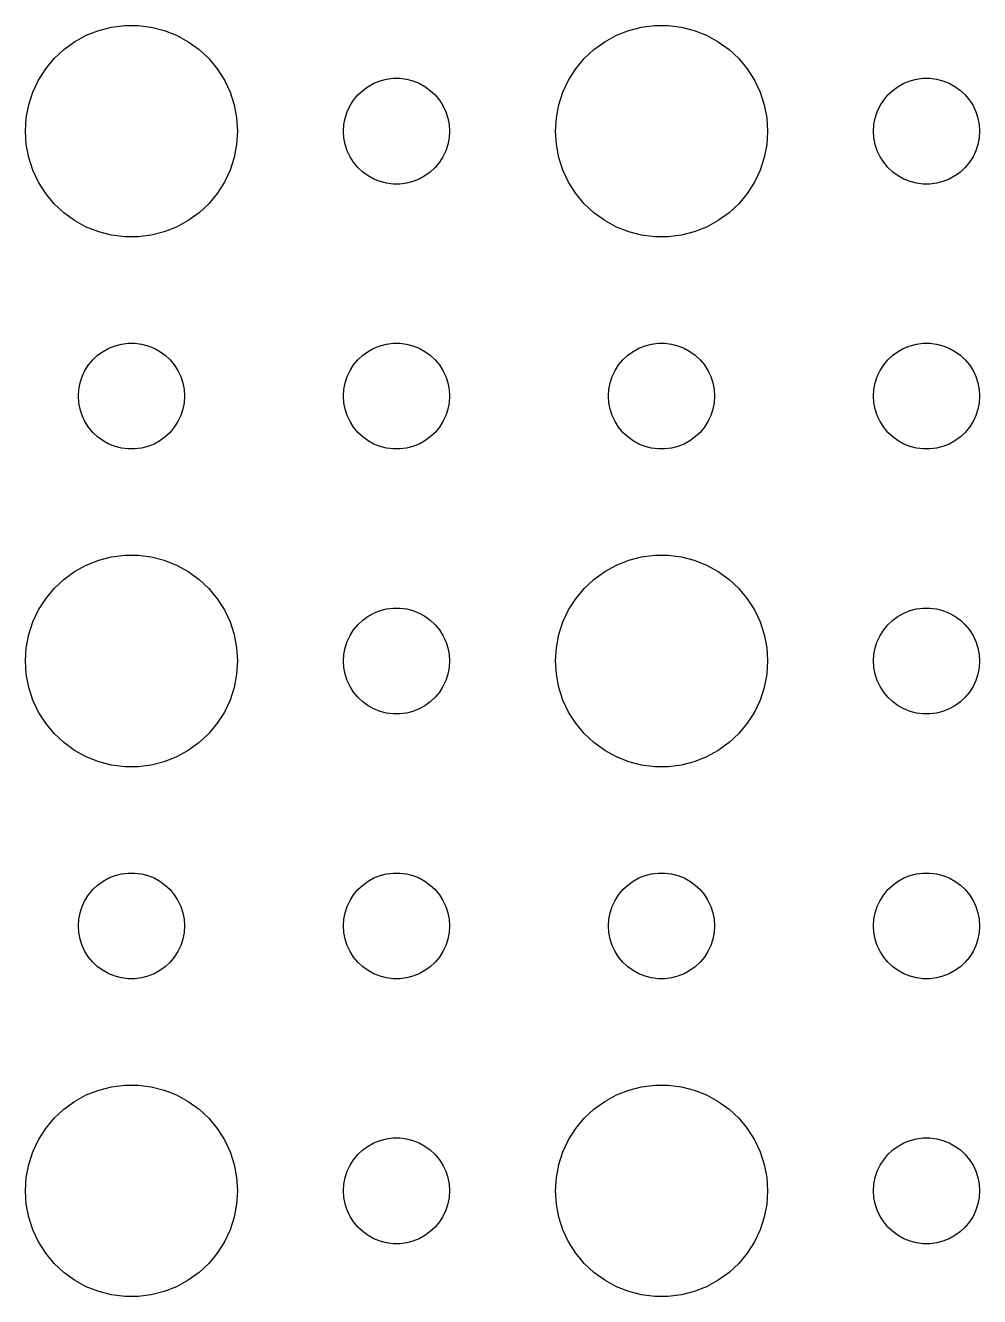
# Model space of a CAD drawing. Header units: metres. Extents: x -134 to 134, y -134 to 134.
# Drawn here: x -100.5 to -73.5, y 64.51 to 100.49 of the extents above; entities that cross this region are included whole.
import ezdxf

# ---------------------------------------------------------------- set-up
doc = ezdxf.new("R2010")
doc.units = ezdxf.units.M

msp = doc.modelspace()

# ---------------------------------------------------------------- linework, layer by layer
for p, q in [((-98.427, 100.353), (-98.0621, 100.447)), ((-98.0621, 100.447), (-97.6884, 100.494)), ((-97.6884, 100.494), (-97.3116, 100.494)), ((-97.3116, 100.494), (-96.9379, 100.447)), ((-96.9379, 100.447), (-96.573, 100.353)), ((-83.427, 100.353), (-83.0621, 100.447)), ((-83.0621, 100.447), (-82.6884, 100.494)), ((-82.6884, 100.494), (-82.3116, 100.494)), ((-82.3116, 100.494), (-81.9379, 100.447)), ((-81.9379, 100.447), (-81.573, 100.353)), ((-99.1075, 100.033), (-98.7773, 100.214)), ((-98.7773, 100.214), (-98.427, 100.353)), ((-96.573, 100.353), (-96.2227, 100.214)), ((-96.2227, 100.214), (-95.8925, 100.033)), ((-84.1075, 100.033), (-83.7773, 100.214)), ((-83.7773, 100.214), (-83.427, 100.353)), ((-81.573, 100.353), (-81.2227, 100.214)), ((-81.2227, 100.214), (-80.8925, 100.033)), ((-99.6869, 99.5536), (-99.4123, 99.8115)), ((-99.4123, 99.8115), (-99.1075, 100.033)), ((-95.8925, 100.033), (-95.5877, 99.8115)), ((-95.5877, 99.8115), (-95.3131, 99.5536)), ((-84.6869, 99.5536), (-84.4123, 99.8115)), ((-84.4123, 99.8115), (-84.1075, 100.033)), ((-80.8925, 100.033), (-80.5877, 99.8115)), ((-80.5877, 99.8115), (-80.3131, 99.5536)), ((-99.927, 99.2634), (-99.6869, 99.5536)), ((-95.3131, 99.5536), (-95.073, 99.2634)), ((-84.927, 99.2634), (-84.6869, 99.5536)), ((-80.3131, 99.5536), (-80.073, 99.2634)), ((-100.129, 98.9453), (-99.927, 99.2634)), ((-95.073, 99.2634), (-94.8711, 98.9453)), ((-90.4635, 98.9266), (-90.2811, 98.9734)), ((-90.2811, 98.9734), (-90.0942, 98.997)), ((-90.0942, 98.997), (-89.9058, 98.997)), ((-89.9058, 98.997), (-89.7189, 98.9734)), ((-89.7189, 98.9734), (-89.5365, 98.9266)), ((-85.1289, 98.9453), (-84.927, 99.2634)), ((-80.073, 99.2634), (-79.8711, 98.9453)), ((-75.4635, 98.9266), (-75.2811, 98.9734)), ((-75.2811, 98.9734), (-75.0942, 98.997)), ((-75.0942, 98.997), (-74.9058, 98.997)), ((-74.9058, 98.997), (-74.7189, 98.9734)), ((-74.7189, 98.9734), (-74.5365, 98.9266)), ((-100.289, 98.6044), (-100.129, 98.9453)), ((-94.8711, 98.9453), (-94.7107, 98.6044)), ((-91.0934, 98.5268), (-90.9561, 98.6558)), ((-90.9561, 98.6558), (-90.8037, 98.7665)), ((-90.8037, 98.7665), (-90.6387, 98.8572)), ((-90.6387, 98.8572), (-90.4635, 98.9266)), ((-89.5365, 98.9266), (-89.3613, 98.8572)), ((-89.3613, 98.8572), (-89.1963, 98.7665)), ((-89.1963, 98.7665), (-89.0439, 98.6558)), ((-89.0439, 98.6558), (-88.9065, 98.5268)), ((-85.2893, 98.6044), (-85.1289, 98.9453)), ((-79.8711, 98.9453), (-79.7107, 98.6044)), ((-76.0934, 98.5268), (-75.9561, 98.6558)), ((-75.9561, 98.6558), (-75.8037, 98.7665)), ((-75.8037, 98.7665), (-75.6387, 98.8572)), ((-75.6387, 98.8572), (-75.4635, 98.9266)), ((-74.5365, 98.9266), (-74.3613, 98.8572)), ((-74.3613, 98.8572), (-74.1963, 98.7665)), ((-74.1963, 98.7665), (-74.0439, 98.6558)), ((-74.0439, 98.6558), (-73.9065, 98.5268)), ((-100.406, 98.2461), (-100.289, 98.6044)), ((-94.7107, 98.6044), (-94.5943, 98.2461)), ((-91.3145, 98.2226), (-91.2135, 98.3817)), ((-91.2135, 98.3817), (-91.0934, 98.5268)), ((-88.9065, 98.5268), (-88.7865, 98.3817)), ((-88.7865, 98.3817), (-88.6855, 98.2226)), ((-85.4057, 98.2461), (-85.2893, 98.6044)), ((-79.7107, 98.6044), (-79.5943, 98.2461)), ((-76.3145, 98.2226), (-76.2135, 98.3817)), ((-76.2135, 98.3817), (-76.0934, 98.5268)), ((-73.9065, 98.5268), (-73.7865, 98.3817)), ((-73.7865, 98.3817), (-73.6855, 98.2226)), ((-100.476, 97.876), (-100.406, 98.2461)), ((-94.5943, 98.2461), (-94.5237, 97.876)), ((-91.4529, 97.873), (-91.3947, 98.0522)), ((-91.3947, 98.0522), (-91.3145, 98.2226)), ((-88.6855, 98.2226), (-88.6053, 98.0522)), ((-88.6053, 98.0522), (-88.5471, 97.873)), ((-85.4763, 97.876), (-85.4057, 98.2461)), ((-79.5943, 98.2461), (-79.5237, 97.876)), ((-76.4529, 97.873), (-76.3947, 98.0522)), ((-76.3947, 98.0522), (-76.3145, 98.2226)), ((-73.6855, 98.2226), (-73.6053, 98.0522)), ((-73.6053, 98.0522), (-73.5471, 97.873)), ((-100.5, 97.5), (-100.476, 97.876)), ((-94.5237, 97.876), (-94.5, 97.5)), ((-91.5, 97.5), (-91.4882, 97.688)), ((-91.4882, 97.688), (-91.4529, 97.873)), ((-88.5471, 97.873), (-88.5118, 97.688)), ((-88.5118, 97.688), (-88.5, 97.5)), ((-85.5, 97.5), (-85.4763, 97.876)), ((-79.5237, 97.876), (-79.5, 97.5)), ((-76.5, 97.5), (-76.4882, 97.688)), ((-76.4882, 97.688), (-76.4529, 97.873)), ((-73.5471, 97.873), (-73.5118, 97.688)), ((-73.5118, 97.688), (-73.5, 97.5)), ((-100.476, 97.124), (-100.5, 97.5)), ((-94.5, 97.5), (-94.5237, 97.124)), ((-91.4882, 97.312), (-91.5, 97.5)), ((-91.4529, 97.127), (-91.4882, 97.312)), ((-88.5118, 97.312), (-88.5471, 97.127)), ((-88.5, 97.5), (-88.5118, 97.312)), ((-85.4763, 97.124), (-85.5, 97.5)), ((-79.5, 97.5), (-79.5237, 97.124)), ((-76.4882, 97.312), (-76.5, 97.5)), ((-76.4529, 97.127), (-76.4882, 97.312)), ((-73.5118, 97.312), (-73.5471, 97.127)), ((-73.5, 97.5), (-73.5118, 97.312)), ((-100.406, 96.7539), (-100.476, 97.124)), ((-94.5237, 97.124), (-94.5943, 96.7539)), ((-91.3947, 96.9478), (-91.4529, 97.127)), ((-91.3145, 96.7774), (-91.3947, 96.9478)), ((-88.6053, 96.9478), (-88.6855, 96.7774)), ((-88.5471, 97.127), (-88.6053, 96.9478)), ((-85.4057, 96.7539), (-85.4763, 97.124)), ((-79.5237, 97.124), (-79.5943, 96.7539)), ((-76.3947, 96.9478), (-76.4529, 97.127)), ((-76.3145, 96.7774), (-76.3947, 96.9478)), ((-73.6053, 96.9478), (-73.6855, 96.7774)), ((-73.5471, 97.127), (-73.6053, 96.9478)), ((-100.289, 96.3956), (-100.406, 96.7539)), ((-94.5943, 96.7539), (-94.7107, 96.3956)), ((-91.2135, 96.6183), (-91.3145, 96.7774)), ((-91.0934, 96.4732), (-91.2135, 96.6183)), ((-90.9561, 96.3442), (-91.0934, 96.4732)), ((-88.9065, 96.4732), (-89.0439, 96.3442)), ((-88.7865, 96.6183), (-88.9065, 96.4732)), ((-88.6855, 96.7774), (-88.7865, 96.6183)), ((-85.2893, 96.3956), (-85.4057, 96.7539)), ((-79.5943, 96.7539), (-79.7107, 96.3956)), ((-76.2135, 96.6183), (-76.3145, 96.7774)), ((-76.0934, 96.4732), (-76.2135, 96.6183)), ((-75.9561, 96.3442), (-76.0934, 96.4732)), ((-73.9065, 96.4732), (-74.0439, 96.3442)), ((-73.7865, 96.6183), (-73.9065, 96.4732)), ((-73.6855, 96.7774), (-73.7865, 96.6183)), ((-100.129, 96.0547), (-100.289, 96.3956)), ((-94.7107, 96.3956), (-94.8711, 96.0547)), ((-90.8037, 96.2335), (-90.9561, 96.3442)), ((-90.6387, 96.1428), (-90.8037, 96.2335)), ((-90.4635, 96.0734), (-90.6387, 96.1428)), ((-89.3613, 96.1428), (-89.5365, 96.0734)), ((-89.1963, 96.2335), (-89.3613, 96.1428)), ((-89.0439, 96.3442), (-89.1963, 96.2335)), ((-85.1289, 96.0547), (-85.2893, 96.3956)), ((-79.7107, 96.3956), (-79.8711, 96.0547)), ((-75.8037, 96.2335), (-75.9561, 96.3442)), ((-75.6387, 96.1428), (-75.8037, 96.2335)), ((-75.4635, 96.0734), (-75.6387, 96.1428)), ((-74.3613, 96.1428), (-74.5365, 96.0734)), ((-74.1963, 96.2335), (-74.3613, 96.1428)), ((-74.0439, 96.3442), (-74.1963, 96.2335)), ((-99.927, 95.7366), (-100.129, 96.0547)), ((-99.6869, 95.4464), (-99.927, 95.7366)), ((-95.073, 95.7366), (-95.3131, 95.4464)), ((-94.8711, 96.0547), (-95.073, 95.7366)), ((-90.2811, 96.0266), (-90.4635, 96.0734)), ((-90.0942, 96.003), (-90.2811, 96.0266)), ((-89.9058, 96.003), (-90.0942, 96.003)), ((-89.7189, 96.0266), (-89.9058, 96.003)), ((-89.5365, 96.0734), (-89.7189, 96.0266)), ((-84.927, 95.7366), (-85.1289, 96.0547)), ((-84.6869, 95.4464), (-84.927, 95.7366)), ((-80.073, 95.7366), (-80.3131, 95.4464)), ((-79.8711, 96.0547), (-80.073, 95.7366)), ((-75.2811, 96.0266), (-75.4635, 96.0734)), ((-75.0942, 96.003), (-75.2811, 96.0266)), ((-74.9058, 96.003), (-75.0942, 96.003)), ((-74.7189, 96.0266), (-74.9058, 96.003)), ((-74.5365, 96.0734), (-74.7189, 96.0266)), ((-99.4123, 95.1885), (-99.6869, 95.4464)), ((-95.3131, 95.4464), (-95.5877, 95.1885)), ((-84.4123, 95.1885), (-84.6869, 95.4464)), ((-80.3131, 95.4464), (-80.5877, 95.1885)), ((-99.1075, 94.967), (-99.4123, 95.1885)), ((-95.5877, 95.1885), (-95.8925, 94.967)), ((-84.1075, 94.967), (-84.4123, 95.1885)), ((-80.5877, 95.1885), (-80.8925, 94.967)), ((-98.7773, 94.7855), (-99.1075, 94.967)), ((-98.427, 94.6468), (-98.7773, 94.7855)), ((-96.2227, 94.7855), (-96.573, 94.6468)), ((-95.8925, 94.967), (-96.2227, 94.7855)), ((-83.7773, 94.7855), (-84.1075, 94.967)), ((-83.427, 94.6468), (-83.7773, 94.7855)), ((-81.2227, 94.7855), (-81.573, 94.6468)), ((-80.8925, 94.967), (-81.2227, 94.7855)), ((-98.0621, 94.5531), (-98.427, 94.6468)), ((-97.6884, 94.5059), (-98.0621, 94.5531)), ((-97.3116, 94.5059), (-97.6884, 94.5059)), ((-96.9379, 94.5531), (-97.3116, 94.5059)), ((-96.573, 94.6468), (-96.9379, 94.5531)), ((-83.0621, 94.5531), (-83.427, 94.6468)), ((-82.6884, 94.5059), (-83.0621, 94.5531)), ((-82.3116, 94.5059), (-82.6884, 94.5059)), ((-81.9379, 94.5531), (-82.3116, 94.5059)), ((-81.573, 94.6468), (-81.9379, 94.5531)), ((-98.1387, 91.3572), (-97.9635, 91.4266)), ((-97.9635, 91.4266), (-97.7811, 91.4734)), ((-97.7811, 91.4734), (-97.5942, 91.497)), ((-97.5942, 91.497), (-97.4058, 91.497)), ((-97.4058, 91.497), (-97.2189, 91.4734)), ((-97.2189, 91.4734), (-97.0365, 91.4266)), ((-97.0365, 91.4266), (-96.8613, 91.3572)), ((-90.6387, 91.3572), (-90.4635, 91.4266)), ((-90.4635, 91.4266), (-90.2811, 91.4734)), ((-90.2811, 91.4734), (-90.0942, 91.497)), ((-90.0942, 91.497), (-89.9058, 91.497)), ((-89.9058, 91.497), (-89.7189, 91.4734)), ((-89.7189, 91.4734), (-89.5365, 91.4266)), ((-89.5365, 91.4266), (-89.3613, 91.3572)), ((-83.1387, 91.3572), (-82.9635, 91.4266)), ((-82.9635, 91.4266), (-82.7811, 91.4734)), ((-82.7811, 91.4734), (-82.5942, 91.497)), ((-82.5942, 91.497), (-82.4058, 91.497)), ((-82.4058, 91.497), (-82.2189, 91.4734)), ((-82.2189, 91.4734), (-82.0365, 91.4266)), ((-82.0365, 91.4266), (-81.8613, 91.3572)), ((-75.6387, 91.3572), (-75.4635, 91.4266)), ((-75.4635, 91.4266), (-75.2811, 91.4734)), ((-75.2811, 91.4734), (-75.0942, 91.497)), ((-75.0942, 91.497), (-74.9058, 91.497)), ((-74.9058, 91.497), (-74.7189, 91.4734)), ((-74.7189, 91.4734), (-74.5365, 91.4266)), ((-74.5365, 91.4266), (-74.3613, 91.3572)), ((-98.5934, 91.0268), (-98.4561, 91.1558)), ((-98.4561, 91.1558), (-98.3037, 91.2665)), ((-98.3037, 91.2665), (-98.1387, 91.3572)), ((-96.8613, 91.3572), (-96.6963, 91.2665)), ((-96.6963, 91.2665), (-96.5439, 91.1558)), ((-96.5439, 91.1558), (-96.4065, 91.0268)), ((-91.0934, 91.0268), (-90.9561, 91.1558)), ((-90.9561, 91.1558), (-90.8037, 91.2665)), ((-90.8037, 91.2665), (-90.6387, 91.3572)), ((-89.3613, 91.3572), (-89.1963, 91.2665)), ((-89.1963, 91.2665), (-89.0439, 91.1558)), ((-89.0439, 91.1558), (-88.9065, 91.0268)), ((-83.5934, 91.0268), (-83.4561, 91.1558)), ((-83.4561, 91.1558), (-83.3037, 91.2665)), ((-83.3037, 91.2665), (-83.1387, 91.3572)), ((-81.8613, 91.3572), (-81.6963, 91.2665)), ((-81.6963, 91.2665), (-81.5439, 91.1558)), ((-81.5439, 91.1558), (-81.4065, 91.0268)), ((-76.0934, 91.0268), (-75.9561, 91.1558)), ((-75.9561, 91.1558), (-75.8037, 91.2665)), ((-75.8037, 91.2665), (-75.6387, 91.3572)), ((-74.3613, 91.3572), (-74.1963, 91.2665)), ((-74.1963, 91.2665), (-74.0439, 91.1558)), ((-74.0439, 91.1558), (-73.9065, 91.0268)), ((-98.8947, 90.5522), (-98.8145, 90.7226)), ((-98.8145, 90.7226), (-98.7135, 90.8817)), ((-98.7135, 90.8817), (-98.5934, 91.0268)), ((-96.4065, 91.0268), (-96.2865, 90.8817)), ((-96.2865, 90.8817), (-96.1855, 90.7226)), ((-96.1855, 90.7226), (-96.1053, 90.5522)), ((-91.3947, 90.5522), (-91.3145, 90.7226)), ((-91.3145, 90.7226), (-91.2135, 90.8817)), ((-91.2135, 90.8817), (-91.0934, 91.0268)), ((-88.9065, 91.0268), (-88.7865, 90.8817)), ((-88.7865, 90.8817), (-88.6855, 90.7226)), ((-88.6855, 90.7226), (-88.6053, 90.5522)), ((-83.8947, 90.5522), (-83.8145, 90.7226)), ((-83.8145, 90.7226), (-83.7135, 90.8817)), ((-83.7135, 90.8817), (-83.5934, 91.0268)), ((-81.4065, 91.0268), (-81.2865, 90.8817)), ((-81.2865, 90.8817), (-81.1855, 90.7226)), ((-81.1855, 90.7226), (-81.1053, 90.5522)), ((-76.3947, 90.5522), (-76.3145, 90.7226)), ((-76.3145, 90.7226), (-76.2135, 90.8817)), ((-76.2135, 90.8817), (-76.0934, 91.0268)), ((-73.9065, 91.0268), (-73.7865, 90.8817)), ((-73.7865, 90.8817), (-73.6855, 90.7226)), ((-73.6855, 90.7226), (-73.6053, 90.5522)), ((-98.9882, 90.188), (-98.9529, 90.373)), ((-98.9529, 90.373), (-98.8947, 90.5522)), ((-96.1053, 90.5522), (-96.0471, 90.373)), ((-96.0471, 90.373), (-96.0118, 90.188)), ((-91.4882, 90.188), (-91.4529, 90.373)), ((-91.4529, 90.373), (-91.3947, 90.5522)), ((-88.6053, 90.5522), (-88.5471, 90.373)), ((-88.5471, 90.373), (-88.5118, 90.188)), ((-83.9882, 90.188), (-83.9529, 90.373)), ((-83.9529, 90.373), (-83.8947, 90.5522)), ((-81.1053, 90.5522), (-81.0471, 90.373)), ((-81.0471, 90.373), (-81.0118, 90.188)), ((-76.4882, 90.188), (-76.4529, 90.373)), ((-76.4529, 90.373), (-76.3947, 90.5522)), ((-73.6053, 90.5522), (-73.5471, 90.373)), ((-73.5471, 90.373), (-73.5118, 90.188)), ((-99, 90), (-98.9882, 90.188)), ((-98.9882, 89.812), (-99, 90)), ((-96.0118, 90.188), (-96, 90)), ((-96, 90), (-96.0118, 89.812)), ((-91.5, 90), (-91.4882, 90.188)), ((-91.4882, 89.812), (-91.5, 90)), ((-88.5118, 90.188), (-88.5, 90)), ((-88.5, 90), (-88.5118, 89.812)), ((-84, 90), (-83.9882, 90.188)), ((-83.9882, 89.812), (-84, 90)), ((-81.0118, 90.188), (-81, 90)), ((-81, 90), (-81.0118, 89.812)), ((-76.5, 90), (-76.4882, 90.188)), ((-76.4882, 89.812), (-76.5, 90)), ((-73.5118, 90.188), (-73.5, 90)), ((-73.5, 90), (-73.5118, 89.812)), ((-98.9529, 89.627), (-98.9882, 89.812)), ((-98.8947, 89.4478), (-98.9529, 89.627)), ((-96.0471, 89.627), (-96.1053, 89.4478)), ((-96.0118, 89.812), (-96.0471, 89.627)), ((-91.4529, 89.627), (-91.4882, 89.812)), ((-91.3947, 89.4478), (-91.4529, 89.627)), ((-88.5471, 89.627), (-88.6053, 89.4478)), ((-88.5118, 89.812), (-88.5471, 89.627)), ((-83.9529, 89.627), (-83.9882, 89.812)), ((-83.8947, 89.4478), (-83.9529, 89.627)), ((-81.0471, 89.627), (-81.1053, 89.4478)), ((-81.0118, 89.812), (-81.0471, 89.627)), ((-76.4529, 89.627), (-76.4882, 89.812)), ((-76.3947, 89.4478), (-76.4529, 89.627)), ((-73.5471, 89.627), (-73.6053, 89.4478)), ((-73.5118, 89.812), (-73.5471, 89.627)), ((-98.8145, 89.2774), (-98.8947, 89.4478)), ((-98.7135, 89.1183), (-98.8145, 89.2774)), ((-96.1855, 89.2774), (-96.2865, 89.1183)), ((-96.1053, 89.4478), (-96.1855, 89.2774)), ((-91.3145, 89.2774), (-91.3947, 89.4478)), ((-91.2135, 89.1183), (-91.3145, 89.2774)), ((-88.6855, 89.2774), (-88.7865, 89.1183)), ((-88.6053, 89.4478), (-88.6855, 89.2774)), ((-83.8145, 89.2774), (-83.8947, 89.4478)), ((-83.7135, 89.1183), (-83.8145, 89.2774)), ((-81.1855, 89.2774), (-81.2865, 89.1183)), ((-81.1053, 89.4478), (-81.1855, 89.2774)), ((-76.3145, 89.2774), (-76.3947, 89.4478)), ((-76.2135, 89.1183), (-76.3145, 89.2774)), ((-73.6855, 89.2774), (-73.7865, 89.1183)), ((-73.6053, 89.4478), (-73.6855, 89.2774)), ((-98.5934, 88.9732), (-98.7135, 89.1183)), ((-98.4561, 88.8442), (-98.5934, 88.9732)), ((-96.4065, 88.9732), (-96.5439, 88.8442)), ((-96.2865, 89.1183), (-96.4065, 88.9732)), ((-91.0934, 88.9732), (-91.2135, 89.1183)), ((-90.9561, 88.8442), (-91.0934, 88.9732)), ((-88.9065, 88.9732), (-89.0439, 88.8442)), ((-88.7865, 89.1183), (-88.9065, 88.9732)), ((-83.5934, 88.9732), (-83.7135, 89.1183)), ((-83.4561, 88.8442), (-83.5934, 88.9732)), ((-81.4065, 88.9732), (-81.5439, 88.8442)), ((-81.2865, 89.1183), (-81.4065, 88.9732)), ((-76.0934, 88.9732), (-76.2135, 89.1183)), ((-75.9561, 88.8442), (-76.0934, 88.9732)), ((-73.9065, 88.9732), (-74.0439, 88.8442)), ((-73.7865, 89.1183), (-73.9065, 88.9732)), ((-98.3037, 88.7335), (-98.4561, 88.8442)), ((-98.1387, 88.6428), (-98.3037, 88.7335)), ((-97.9635, 88.5734), (-98.1387, 88.6428)), ((-97.7811, 88.5266), (-97.9635, 88.5734)), ((-97.0365, 88.5734), (-97.2189, 88.5266)), ((-96.8613, 88.6428), (-97.0365, 88.5734)), ((-96.6963, 88.7335), (-96.8613, 88.6428)), ((-96.5439, 88.8442), (-96.6963, 88.7335)), ((-90.8037, 88.7335), (-90.9561, 88.8442)), ((-90.6387, 88.6428), (-90.8037, 88.7335)), ((-90.4635, 88.5734), (-90.6387, 88.6428)), ((-90.2811, 88.5266), (-90.4635, 88.5734)), ((-89.5365, 88.5734), (-89.7189, 88.5266)), ((-89.3613, 88.6428), (-89.5365, 88.5734)), ((-89.1963, 88.7335), (-89.3613, 88.6428)), ((-89.0439, 88.8442), (-89.1963, 88.7335)), ((-83.3037, 88.7335), (-83.4561, 88.8442)), ((-83.1387, 88.6428), (-83.3037, 88.7335)), ((-82.9635, 88.5734), (-83.1387, 88.6428)), ((-82.7811, 88.5266), (-82.9635, 88.5734)), ((-82.0365, 88.5734), (-82.2189, 88.5266)), ((-81.8613, 88.6428), (-82.0365, 88.5734)), ((-81.6963, 88.7335), (-81.8613, 88.6428)), ((-81.5439, 88.8442), (-81.6963, 88.7335)), ((-75.8037, 88.7335), (-75.9561, 88.8442)), ((-75.6387, 88.6428), (-75.8037, 88.7335)), ((-75.4635, 88.5734), (-75.6387, 88.6428)), ((-75.2811, 88.5266), (-75.4635, 88.5734)), ((-74.5365, 88.5734), (-74.7189, 88.5266)), ((-74.3613, 88.6428), (-74.5365, 88.5734)), ((-74.1963, 88.7335), (-74.3613, 88.6428)), ((-74.0439, 88.8442), (-74.1963, 88.7335)), ((-97.5942, 88.503), (-97.7811, 88.5266)), ((-97.4058, 88.503), (-97.5942, 88.503)), ((-97.2189, 88.5266), (-97.4058, 88.503)), ((-90.0942, 88.503), (-90.2811, 88.5266)), ((-89.9058, 88.503), (-90.0942, 88.503)), ((-89.7189, 88.5266), (-89.9058, 88.503)), ((-82.5942, 88.503), (-82.7811, 88.5266)), ((-82.4058, 88.503), (-82.5942, 88.503)), ((-82.2189, 88.5266), (-82.4058, 88.503)), ((-75.0942, 88.503), (-75.2811, 88.5266)), ((-74.9058, 88.503), (-75.0942, 88.503)), ((-74.7189, 88.5266), (-74.9058, 88.503)), ((-98.7773, 85.2145), (-98.427, 85.3532)), ((-98.427, 85.3532), (-98.0621, 85.4469)), ((-98.0621, 85.4469), (-97.6884, 85.4941)), ((-97.6884, 85.4941), (-97.3116, 85.4941)), ((-97.3116, 85.4941), (-96.9379, 85.4469)), ((-96.9379, 85.4469), (-96.573, 85.3532)), ((-96.573, 85.3532), (-96.2227, 85.2145)), ((-83.7773, 85.2145), (-83.427, 85.3532)), ((-83.427, 85.3532), (-83.0621, 85.4469)), ((-83.0621, 85.4469), (-82.6884, 85.4941)), ((-82.6884, 85.4941), (-82.3116, 85.4941)), ((-82.3116, 85.4941), (-81.9379, 85.4469)), ((-81.9379, 85.4469), (-81.573, 85.3532)), ((-81.573, 85.3532), (-81.2227, 85.2145)), ((-99.4123, 84.8115), (-99.1075, 85.033)), ((-99.1075, 85.033), (-98.7773, 85.2145)), ((-96.2227, 85.2145), (-95.8925, 85.033)), ((-95.8925, 85.033), (-95.5877, 84.8115)), ((-84.4123, 84.8115), (-84.1075, 85.033)), ((-84.1075, 85.033), (-83.7773, 85.2145)), ((-81.2227, 85.2145), (-80.8925, 85.033)), ((-80.8925, 85.033), (-80.5877, 84.8115)), ((-99.6869, 84.5536), (-99.4123, 84.8115)), ((-95.5877, 84.8115), (-95.3131, 84.5536)), ((-84.6869, 84.5536), (-84.4123, 84.8115)), ((-80.5877, 84.8115), (-80.3131, 84.5536)), ((-100.129, 83.9453), (-99.927, 84.2634)), ((-99.927, 84.2634), (-99.6869, 84.5536)), ((-95.3131, 84.5536), (-95.073, 84.2634)), ((-95.073, 84.2634), (-94.8711, 83.9453)), ((-85.1289, 83.9453), (-84.927, 84.2634)), ((-84.927, 84.2634), (-84.6869, 84.5536)), ((-80.3131, 84.5536), (-80.073, 84.2634)), ((-80.073, 84.2634), (-79.8711, 83.9453)), ((-100.289, 83.6044), (-100.129, 83.9453)), ((-94.8711, 83.9453), (-94.7107, 83.6044)), ((-90.8037, 83.7665), (-90.6387, 83.8572)), ((-90.6387, 83.8572), (-90.4635, 83.9266)), ((-90.4635, 83.9266), (-90.2811, 83.9734)), ((-90.2811, 83.9734), (-90.0942, 83.997)), ((-90.0942, 83.997), (-89.9058, 83.997)), ((-89.9058, 83.997), (-89.7189, 83.9734)), ((-89.7189, 83.9734), (-89.5365, 83.9266)), ((-89.5365, 83.9266), (-89.3613, 83.8572)), ((-89.3613, 83.8572), (-89.1963, 83.7665)), ((-85.2893, 83.6044), (-85.1289, 83.9453)), ((-79.8711, 83.9453), (-79.7107, 83.6044)), ((-75.8037, 83.7665), (-75.6387, 83.8572)), ((-75.6387, 83.8572), (-75.4635, 83.9266)), ((-75.4635, 83.9266), (-75.2811, 83.9734)), ((-75.2811, 83.9734), (-75.0942, 83.997)), ((-75.0942, 83.997), (-74.9058, 83.997)), ((-74.9058, 83.997), (-74.7189, 83.9734)), ((-74.7189, 83.9734), (-74.5365, 83.9266)), ((-74.5365, 83.9266), (-74.3613, 83.8572)), ((-74.3613, 83.8572), (-74.1963, 83.7665)), ((-100.406, 83.2461), (-100.289, 83.6044)), ((-94.7107, 83.6044), (-94.5943, 83.2461)), ((-91.2135, 83.3817), (-91.0934, 83.5268)), ((-91.0934, 83.5268), (-90.9561, 83.6558)), ((-90.9561, 83.6558), (-90.8037, 83.7665)), ((-89.1963, 83.7665), (-89.0439, 83.6558)), ((-89.0439, 83.6558), (-88.9065, 83.5268)), ((-88.9065, 83.5268), (-88.7865, 83.3817)), ((-85.4057, 83.2461), (-85.2893, 83.6044)), ((-79.7107, 83.6044), (-79.5943, 83.2461)), ((-76.2135, 83.3817), (-76.0934, 83.5268)), ((-76.0934, 83.5268), (-75.9561, 83.6558)), ((-75.9561, 83.6558), (-75.8037, 83.7665)), ((-74.1963, 83.7665), (-74.0439, 83.6558)), ((-74.0439, 83.6558), (-73.9065, 83.5268)), ((-73.9065, 83.5268), (-73.7865, 83.3817)), ((-100.476, 82.876), (-100.406, 83.2461)), ((-94.5943, 83.2461), (-94.5237, 82.876)), ((-91.3947, 83.0522), (-91.3145, 83.2226)), ((-91.3145, 83.2226), (-91.2135, 83.3817)), ((-88.7865, 83.3817), (-88.6855, 83.2226)), ((-88.6855, 83.2226), (-88.6053, 83.0522)), ((-85.4763, 82.876), (-85.4057, 83.2461)), ((-79.5943, 83.2461), (-79.5237, 82.876)), ((-76.3947, 83.0522), (-76.3145, 83.2226)), ((-76.3145, 83.2226), (-76.2135, 83.3817)), ((-73.7865, 83.3817), (-73.6855, 83.2226)), ((-73.6855, 83.2226), (-73.6053, 83.0522)), ((-100.5, 82.5), (-100.476, 82.876)), ((-94.5237, 82.876), (-94.5, 82.5)), ((-91.4882, 82.688), (-91.4529, 82.873)), ((-91.4529, 82.873), (-91.3947, 83.0522)), ((-88.6053, 83.0522), (-88.5471, 82.873)), ((-88.5471, 82.873), (-88.5118, 82.688)), ((-85.5, 82.5), (-85.4763, 82.876)), ((-79.5237, 82.876), (-79.5, 82.5)), ((-76.4882, 82.688), (-76.4529, 82.873)), ((-76.4529, 82.873), (-76.3947, 83.0522)), ((-73.6053, 83.0522), (-73.5471, 82.873)), ((-73.5471, 82.873), (-73.5118, 82.688)), ((-100.476, 82.124), (-100.5, 82.5)), ((-94.5, 82.5), (-94.5237, 82.124)), ((-91.5, 82.5), (-91.4882, 82.688)), ((-91.4882, 82.312), (-91.5, 82.5)), ((-88.5118, 82.688), (-88.5, 82.5)), ((-88.5, 82.5), (-88.5118, 82.312)), ((-85.4763, 82.124), (-85.5, 82.5)), ((-79.5, 82.5), (-79.5237, 82.124)), ((-76.5, 82.5), (-76.4882, 82.688)), ((-76.4882, 82.312), (-76.5, 82.5)), ((-73.5118, 82.688), (-73.5, 82.5)), ((-73.5, 82.5), (-73.5118, 82.312)), ((-100.406, 81.7539), (-100.476, 82.124)), ((-94.5237, 82.124), (-94.5943, 81.7539)), ((-91.4529, 82.127), (-91.4882, 82.312)), ((-91.3947, 81.9478), (-91.4529, 82.127)), ((-88.5471, 82.127), (-88.6053, 81.9478)), ((-88.5118, 82.312), (-88.5471, 82.127)), ((-85.4057, 81.7539), (-85.4763, 82.124)), ((-79.5237, 82.124), (-79.5943, 81.7539)), ((-76.4529, 82.127), (-76.4882, 82.312)), ((-76.3947, 81.9478), (-76.4529, 82.127)), ((-73.5471, 82.127), (-73.6053, 81.9478)), ((-73.5118, 82.312), (-73.5471, 82.127)), ((-100.289, 81.3956), (-100.406, 81.7539)), ((-94.5943, 81.7539), (-94.7107, 81.3956)), ((-91.3145, 81.7774), (-91.3947, 81.9478)), ((-91.2135, 81.6183), (-91.3145, 81.7774)), ((-88.6855, 81.7774), (-88.7865, 81.6183)), ((-88.6053, 81.9478), (-88.6855, 81.7774)), ((-85.2893, 81.3956), (-85.4057, 81.7539)), ((-79.5943, 81.7539), (-79.7107, 81.3956)), ((-76.3145, 81.7774), (-76.3947, 81.9478)), ((-76.2135, 81.6183), (-76.3145, 81.7774)), ((-73.6855, 81.7774), (-73.7865, 81.6183)), ((-73.6053, 81.9478), (-73.6855, 81.7774)), ((-100.129, 81.0547), (-100.289, 81.3956)), ((-94.7107, 81.3956), (-94.8711, 81.0547)), ((-91.0934, 81.4732), (-91.2135, 81.6183)), ((-90.9561, 81.3442), (-91.0934, 81.4732)), ((-90.8037, 81.2335), (-90.9561, 81.3442)), ((-89.0439, 81.3442), (-89.1963, 81.2335)), ((-88.9065, 81.4732), (-89.0439, 81.3442)), ((-88.7865, 81.6183), (-88.9065, 81.4732)), ((-85.1289, 81.0547), (-85.2893, 81.3956)), ((-79.7107, 81.3956), (-79.8711, 81.0547)), ((-76.0934, 81.4732), (-76.2135, 81.6183)), ((-75.9561, 81.3442), (-76.0934, 81.4732)), ((-75.8037, 81.2335), (-75.9561, 81.3442)), ((-74.0439, 81.3442), (-74.1963, 81.2335)), ((-73.9065, 81.4732), (-74.0439, 81.3442)), ((-73.7865, 81.6183), (-73.9065, 81.4732)), ((-99.927, 80.7366), (-100.129, 81.0547)), ((-94.8711, 81.0547), (-95.073, 80.7366)), ((-90.6387, 81.1428), (-90.8037, 81.2335)), ((-90.4635, 81.0734), (-90.6387, 81.1428)), ((-90.2811, 81.0266), (-90.4635, 81.0734)), ((-90.0942, 81.003), (-90.2811, 81.0266)), ((-89.9058, 81.003), (-90.0942, 81.003)), ((-89.7189, 81.0266), (-89.9058, 81.003)), ((-89.5365, 81.0734), (-89.7189, 81.0266)), ((-89.3613, 81.1428), (-89.5365, 81.0734)), ((-89.1963, 81.2335), (-89.3613, 81.1428)), ((-84.927, 80.7366), (-85.1289, 81.0547)), ((-79.8711, 81.0547), (-80.073, 80.7366)), ((-75.6387, 81.1428), (-75.8037, 81.2335)), ((-75.4635, 81.0734), (-75.6387, 81.1428)), ((-75.2811, 81.0266), (-75.4635, 81.0734)), ((-75.0942, 81.003), (-75.2811, 81.0266)), ((-74.9058, 81.003), (-75.0942, 81.003)), ((-74.7189, 81.0266), (-74.9058, 81.003)), ((-74.5365, 81.0734), (-74.7189, 81.0266)), ((-74.3613, 81.1428), (-74.5365, 81.0734)), ((-74.1963, 81.2335), (-74.3613, 81.1428)), ((-99.6869, 80.4464), (-99.927, 80.7366)), ((-95.073, 80.7366), (-95.3131, 80.4464)), ((-84.6869, 80.4464), (-84.927, 80.7366)), ((-80.073, 80.7366), (-80.3131, 80.4464)), ((-99.4123, 80.1885), (-99.6869, 80.4464)), ((-95.3131, 80.4464), (-95.5877, 80.1885)), ((-84.4123, 80.1885), (-84.6869, 80.4464)), ((-80.3131, 80.4464), (-80.5877, 80.1885)), ((-99.1075, 79.967), (-99.4123, 80.1885)), ((-98.7773, 79.7855), (-99.1075, 79.967)), ((-95.8925, 79.967), (-96.2227, 79.7855)), ((-95.5877, 80.1885), (-95.8925, 79.967)), ((-84.1075, 79.967), (-84.4123, 80.1885)), ((-83.7773, 79.7855), (-84.1075, 79.967)), ((-80.8925, 79.967), (-81.2227, 79.7855)), ((-80.5877, 80.1885), (-80.8925, 79.967)), ((-98.427, 79.6468), (-98.7773, 79.7855)), ((-98.0621, 79.5531), (-98.427, 79.6468)), ((-97.6884, 79.5059), (-98.0621, 79.5531)), ((-96.9379, 79.5531), (-97.3116, 79.5059)), ((-96.573, 79.6468), (-96.9379, 79.5531)), ((-96.2227, 79.7855), (-96.573, 79.6468)), ((-83.427, 79.6468), (-83.7773, 79.7855)), ((-83.0621, 79.5531), (-83.427, 79.6468)), ((-82.6884, 79.5059), (-83.0621, 79.5531)), ((-81.9379, 79.5531), (-82.3116, 79.5059)), ((-81.573, 79.6468), (-81.9379, 79.5531)), ((-81.2227, 79.7855), (-81.573, 79.6468)), ((-97.3116, 79.5059), (-97.6884, 79.5059)), ((-82.3116, 79.5059), (-82.6884, 79.5059)), ((-98.3037, 76.2665), (-98.1387, 76.3572)), ((-98.1387, 76.3572), (-97.9635, 76.4266)), ((-97.9635, 76.4266), (-97.7811, 76.4734)), ((-97.7811, 76.4734), (-97.5942, 76.497)), ((-97.5942, 76.497), (-97.4058, 76.497)), ((-97.4058, 76.497), (-97.2189, 76.4734)), ((-97.2189, 76.4734), (-97.0365, 76.4266)), ((-97.0365, 76.4266), (-96.8613, 76.3572)), ((-96.8613, 76.3572), (-96.6963, 76.2665)), ((-90.8037, 76.2665), (-90.6387, 76.3572)), ((-90.6387, 76.3572), (-90.4635, 76.4266)), ((-90.4635, 76.4266), (-90.2811, 76.4734)), ((-90.2811, 76.4734), (-90.0942, 76.497)), ((-90.0942, 76.497), (-89.9058, 76.497)), ((-89.9058, 76.497), (-89.7189, 76.4734)), ((-89.7189, 76.4734), (-89.5365, 76.4266)), ((-89.5365, 76.4266), (-89.3613, 76.3572)), ((-89.3613, 76.3572), (-89.1963, 76.2665)), ((-83.3037, 76.2665), (-83.1387, 76.3572)), ((-83.1387, 76.3572), (-82.9635, 76.4266)), ((-82.9635, 76.4266), (-82.7811, 76.4734)), ((-82.7811, 76.4734), (-82.5942, 76.497)), ((-82.5942, 76.497), (-82.4058, 76.497)), ((-82.4058, 76.497), (-82.2189, 76.4734)), ((-82.2189, 76.4734), (-82.0365, 76.4266)), ((-82.0365, 76.4266), (-81.8613, 76.3572)), ((-81.8613, 76.3572), (-81.6963, 76.2665)), ((-75.8037, 76.2665), (-75.6387, 76.3572)), ((-75.6387, 76.3572), (-75.4635, 76.4266)), ((-75.4635, 76.4266), (-75.2811, 76.4734)), ((-75.2811, 76.4734), (-75.0942, 76.497)), ((-75.0942, 76.497), (-74.9058, 76.497)), ((-74.9058, 76.497), (-74.7189, 76.4734)), ((-74.7189, 76.4734), (-74.5365, 76.4266)), ((-74.5365, 76.4266), (-74.3613, 76.3572)), ((-74.3613, 76.3572), (-74.1963, 76.2665)), ((-98.7135, 75.8817), (-98.5934, 76.0268)), ((-98.5934, 76.0268), (-98.4561, 76.1558)), ((-98.4561, 76.1558), (-98.3037, 76.2665)), ((-96.6963, 76.2665), (-96.5439, 76.1558)), ((-96.5439, 76.1558), (-96.4065, 76.0268)), ((-96.4065, 76.0268), (-96.2865, 75.8817)), ((-91.2135, 75.8817), (-91.0934, 76.0268)), ((-91.0934, 76.0268), (-90.9561, 76.1558)), ((-90.9561, 76.1558), (-90.8037, 76.2665)), ((-89.1963, 76.2665), (-89.0439, 76.1558)), ((-89.0439, 76.1558), (-88.9065, 76.0268)), ((-88.9065, 76.0268), (-88.7865, 75.8817)), ((-83.7135, 75.8817), (-83.5934, 76.0268)), ((-83.5934, 76.0268), (-83.4561, 76.1558)), ((-83.4561, 76.1558), (-83.3037, 76.2665)), ((-81.6963, 76.2665), (-81.5439, 76.1558)), ((-81.5439, 76.1558), (-81.4065, 76.0268)), ((-81.4065, 76.0268), (-81.2865, 75.8817)), ((-76.2135, 75.8817), (-76.0934, 76.0268)), ((-76.0934, 76.0268), (-75.9561, 76.1558)), ((-75.9561, 76.1558), (-75.8037, 76.2665)), ((-74.1963, 76.2665), (-74.0439, 76.1558)), ((-74.0439, 76.1558), (-73.9065, 76.0268)), ((-73.9065, 76.0268), (-73.7865, 75.8817)), ((-98.8947, 75.5522), (-98.8145, 75.7226)), ((-98.8145, 75.7226), (-98.7135, 75.8817)), ((-96.2865, 75.8817), (-96.1855, 75.7226)), ((-96.1855, 75.7226), (-96.1053, 75.5522)), ((-91.3947, 75.5522), (-91.3145, 75.7226)), ((-91.3145, 75.7226), (-91.2135, 75.8817)), ((-88.7865, 75.8817), (-88.6855, 75.7226)), ((-88.6855, 75.7226), (-88.6053, 75.5522)), ((-83.8947, 75.5522), (-83.8145, 75.7226)), ((-83.8145, 75.7226), (-83.7135, 75.8817)), ((-81.2865, 75.8817), (-81.1855, 75.7226)), ((-81.1855, 75.7226), (-81.1053, 75.5522)), ((-76.3947, 75.5522), (-76.3145, 75.7226)), ((-76.3145, 75.7226), (-76.2135, 75.8817)), ((-73.7865, 75.8817), (-73.6855, 75.7226)), ((-73.6855, 75.7226), (-73.6053, 75.5522)), ((-98.9882, 75.188), (-98.9529, 75.373)), ((-98.9529, 75.373), (-98.8947, 75.5522)), ((-96.1053, 75.5522), (-96.0471, 75.373)), ((-96.0471, 75.373), (-96.0118, 75.188)), ((-91.4882, 75.188), (-91.4529, 75.373)), ((-91.4529, 75.373), (-91.3947, 75.5522)), ((-88.6053, 75.5522), (-88.5471, 75.373)), ((-88.5471, 75.373), (-88.5118, 75.188)), ((-83.9882, 75.188), (-83.9529, 75.373)), ((-83.9529, 75.373), (-83.8947, 75.5522)), ((-81.1053, 75.5522), (-81.0471, 75.373)), ((-81.0471, 75.373), (-81.0118, 75.188)), ((-76.4882, 75.188), (-76.4529, 75.373)), ((-76.4529, 75.373), (-76.3947, 75.5522)), ((-73.6053, 75.5522), (-73.5471, 75.373)), ((-73.5471, 75.373), (-73.5118, 75.188)), ((-99, 75), (-98.9882, 75.188)), ((-98.9882, 74.812), (-99, 75)), ((-96.0118, 75.188), (-96, 75)), ((-96, 75), (-96.0118, 74.812)), ((-91.5, 75), (-91.4882, 75.188)), ((-91.4882, 74.812), (-91.5, 75)), ((-88.5118, 75.188), (-88.5, 75)), ((-88.5, 75), (-88.5118, 74.812)), ((-84, 75), (-83.9882, 75.188)), ((-83.9882, 74.812), (-84, 75)), ((-81.0118, 75.188), (-81, 75)), ((-81, 75), (-81.0118, 74.812)), ((-76.5, 75), (-76.4882, 75.188)), ((-76.4882, 74.812), (-76.5, 75)), ((-73.5118, 75.188), (-73.5, 75)), ((-73.5, 75), (-73.5118, 74.812)), ((-98.9529, 74.627), (-98.9882, 74.812)), ((-98.8947, 74.4478), (-98.9529, 74.627)), ((-96.0471, 74.627), (-96.1053, 74.4478)), ((-96.0118, 74.812), (-96.0471, 74.627)), ((-91.4529, 74.627), (-91.4882, 74.812)), ((-91.3947, 74.4478), (-91.4529, 74.627)), ((-88.5471, 74.627), (-88.6053, 74.4478)), ((-88.5118, 74.812), (-88.5471, 74.627)), ((-83.9529, 74.627), (-83.9882, 74.812)), ((-83.8947, 74.4478), (-83.9529, 74.627)), ((-81.0471, 74.627), (-81.1053, 74.4478)), ((-81.0118, 74.812), (-81.0471, 74.627)), ((-76.4529, 74.627), (-76.4882, 74.812)), ((-76.3947, 74.4478), (-76.4529, 74.627)), ((-73.5471, 74.627), (-73.6053, 74.4478)), ((-73.5118, 74.812), (-73.5471, 74.627)), ((-98.8145, 74.2774), (-98.8947, 74.4478)), ((-98.7135, 74.1183), (-98.8145, 74.2774)), ((-96.1855, 74.2774), (-96.2865, 74.1183)), ((-96.1053, 74.4478), (-96.1855, 74.2774)), ((-91.3145, 74.2774), (-91.3947, 74.4478)), ((-91.2135, 74.1183), (-91.3145, 74.2774)), ((-88.6855, 74.2774), (-88.7865, 74.1183)), ((-88.6053, 74.4478), (-88.6855, 74.2774)), ((-83.8145, 74.2774), (-83.8947, 74.4478)), ((-83.7135, 74.1183), (-83.8145, 74.2774)), ((-81.1855, 74.2774), (-81.2865, 74.1183)), ((-81.1053, 74.4478), (-81.1855, 74.2774)), ((-76.3145, 74.2774), (-76.3947, 74.4478)), ((-76.2135, 74.1183), (-76.3145, 74.2774)), ((-73.6855, 74.2774), (-73.7865, 74.1183)), ((-73.6053, 74.4478), (-73.6855, 74.2774)), ((-98.5934, 73.9732), (-98.7135, 74.1183)), ((-98.4561, 73.8442), (-98.5934, 73.9732)), ((-98.3037, 73.7335), (-98.4561, 73.8442)), ((-96.5439, 73.8442), (-96.6963, 73.7335)), ((-96.4065, 73.9732), (-96.5439, 73.8442)), ((-96.2865, 74.1183), (-96.4065, 73.9732)), ((-91.0934, 73.9732), (-91.2135, 74.1183)), ((-90.9561, 73.8442), (-91.0934, 73.9732)), ((-90.8037, 73.7335), (-90.9561, 73.8442)), ((-89.0439, 73.8442), (-89.1963, 73.7335)), ((-88.9065, 73.9732), (-89.0439, 73.8442)), ((-88.7865, 74.1183), (-88.9065, 73.9732)), ((-83.5934, 73.9732), (-83.7135, 74.1183)), ((-83.4561, 73.8442), (-83.5934, 73.9732)), ((-83.3037, 73.7335), (-83.4561, 73.8442)), ((-81.5439, 73.8442), (-81.6963, 73.7335)), ((-81.4065, 73.9732), (-81.5439, 73.8442)), ((-81.2865, 74.1183), (-81.4065, 73.9732)), ((-76.0934, 73.9732), (-76.2135, 74.1183)), ((-75.9561, 73.8442), (-76.0934, 73.9732)), ((-75.8037, 73.7335), (-75.9561, 73.8442)), ((-74.0439, 73.8442), (-74.1963, 73.7335)), ((-73.9065, 73.9732), (-74.0439, 73.8442)), ((-73.7865, 74.1183), (-73.9065, 73.9732)), ((-98.1387, 73.6428), (-98.3037, 73.7335)), ((-97.9635, 73.5734), (-98.1387, 73.6428)), ((-97.7811, 73.5266), (-97.9635, 73.5734)), ((-97.5942, 73.503), (-97.7811, 73.5266)), ((-97.4058, 73.503), (-97.5942, 73.503)), ((-97.2189, 73.5266), (-97.4058, 73.503)), ((-97.0365, 73.5734), (-97.2189, 73.5266)), ((-96.8613, 73.6428), (-97.0365, 73.5734)), ((-96.6963, 73.7335), (-96.8613, 73.6428)), ((-90.6387, 73.6428), (-90.8037, 73.7335)), ((-90.4635, 73.5734), (-90.6387, 73.6428)), ((-90.2811, 73.5266), (-90.4635, 73.5734)), ((-90.0942, 73.503), (-90.2811, 73.5266)), ((-89.9058, 73.503), (-90.0942, 73.503)), ((-89.7189, 73.5266), (-89.9058, 73.503)), ((-89.5365, 73.5734), (-89.7189, 73.5266)), ((-89.3613, 73.6428), (-89.5365, 73.5734)), ((-89.1963, 73.7335), (-89.3613, 73.6428)), ((-83.1387, 73.6428), (-83.3037, 73.7335)), ((-82.9635, 73.5734), (-83.1387, 73.6428)), ((-82.7811, 73.5266), (-82.9635, 73.5734)), ((-82.5942, 73.503), (-82.7811, 73.5266)), ((-82.4058, 73.503), (-82.5942, 73.503)), ((-82.2189, 73.5266), (-82.4058, 73.503)), ((-82.0365, 73.5734), (-82.2189, 73.5266)), ((-81.8613, 73.6428), (-82.0365, 73.5734)), ((-81.6963, 73.7335), (-81.8613, 73.6428)), ((-75.6387, 73.6428), (-75.8037, 73.7335)), ((-75.4635, 73.5734), (-75.6387, 73.6428)), ((-75.2811, 73.5266), (-75.4635, 73.5734)), ((-75.0942, 73.503), (-75.2811, 73.5266)), ((-74.9058, 73.503), (-75.0942, 73.503)), ((-74.7189, 73.5266), (-74.9058, 73.503)), ((-74.5365, 73.5734), (-74.7189, 73.5266)), ((-74.3613, 73.6428), (-74.5365, 73.5734)), ((-74.1963, 73.7335), (-74.3613, 73.6428)), ((-99.1075, 70.033), (-98.7773, 70.2145)), ((-98.7773, 70.2145), (-98.427, 70.3532)), ((-98.427, 70.3532), (-98.0621, 70.4469)), ((-98.0621, 70.4469), (-97.6884, 70.4941)), ((-97.6884, 70.4941), (-97.3116, 70.4941)), ((-97.3116, 70.4941), (-96.9379, 70.4469)), ((-96.9379, 70.4469), (-96.573, 70.3532)), ((-96.573, 70.3532), (-96.2227, 70.2145)), ((-96.2227, 70.2145), (-95.8925, 70.033)), ((-84.1075, 70.033), (-83.7773, 70.2145)), ((-83.7773, 70.2145), (-83.427, 70.3532)), ((-83.427, 70.3532), (-83.0621, 70.4469)), ((-83.0621, 70.4469), (-82.6884, 70.4941)), ((-82.6884, 70.4941), (-82.3116, 70.4941)), ((-82.3116, 70.4941), (-81.9379, 70.4469)), ((-81.9379, 70.4469), (-81.573, 70.3532)), ((-81.573, 70.3532), (-81.2227, 70.2145)), ((-81.2227, 70.2145), (-80.8925, 70.033)), ((-99.4123, 69.8115), (-99.1075, 70.033)), ((-95.8925, 70.033), (-95.5877, 69.8115)), ((-84.4123, 69.8115), (-84.1075, 70.033)), ((-80.8925, 70.033), (-80.5877, 69.8115)), ((-99.927, 69.2634), (-99.6869, 69.5536)), ((-99.6869, 69.5536), (-99.4123, 69.8115)), ((-95.5877, 69.8115), (-95.3131, 69.5536)), ((-95.3131, 69.5536), (-95.073, 69.2634)), ((-84.927, 69.2634), (-84.6869, 69.5536)), ((-84.6869, 69.5536), (-84.4123, 69.8115)), ((-80.5877, 69.8115), (-80.3131, 69.5536)), ((-80.3131, 69.5536), (-80.073, 69.2634)), ((-100.129, 68.9453), (-99.927, 69.2634)), ((-95.073, 69.2634), (-94.8711, 68.9453)), ((-85.1289, 68.9453), (-84.927, 69.2634)), ((-80.073, 69.2634), (-79.8711, 68.9453)), ((-100.289, 68.6044), (-100.129, 68.9453)), ((-94.8711, 68.9453), (-94.7107, 68.6044)), ((-90.9561, 68.6558), (-90.8037, 68.7665)), ((-90.8037, 68.7665), (-90.6387, 68.8572)), ((-90.6387, 68.8572), (-90.4635, 68.9266)), ((-90.4635, 68.9266), (-90.2811, 68.9734)), ((-90.2811, 68.9734), (-90.0942, 68.997)), ((-90.0942, 68.997), (-89.9058, 68.997)), ((-89.9058, 68.997), (-89.7189, 68.9734)), ((-89.7189, 68.9734), (-89.5365, 68.9266)), ((-89.5365, 68.9266), (-89.3613, 68.8572)), ((-89.3613, 68.8572), (-89.1963, 68.7665)), ((-89.1963, 68.7665), (-89.0439, 68.6558)), ((-85.2893, 68.6044), (-85.1289, 68.9453)), ((-79.8711, 68.9453), (-79.7107, 68.6044)), ((-75.9561, 68.6558), (-75.8037, 68.7665)), ((-75.8037, 68.7665), (-75.6387, 68.8572)), ((-75.6387, 68.8572), (-75.4635, 68.9266)), ((-75.4635, 68.9266), (-75.2811, 68.9734)), ((-75.2811, 68.9734), (-75.0942, 68.997)), ((-75.0942, 68.997), (-74.9058, 68.997)), ((-74.9058, 68.997), (-74.7189, 68.9734)), ((-74.7189, 68.9734), (-74.5365, 68.9266)), ((-74.5365, 68.9266), (-74.3613, 68.8572)), ((-74.3613, 68.8572), (-74.1963, 68.7665)), ((-74.1963, 68.7665), (-74.0439, 68.6558)), ((-100.406, 68.2461), (-100.289, 68.6044)), ((-94.7107, 68.6044), (-94.5943, 68.2461)), ((-91.3145, 68.2226), (-91.2135, 68.3817)), ((-91.2135, 68.3817), (-91.0934, 68.5268)), ((-91.0934, 68.5268), (-90.9561, 68.6558)), ((-89.0439, 68.6558), (-88.9065, 68.5268)), ((-88.9065, 68.5268), (-88.7865, 68.3817)), ((-88.7865, 68.3817), (-88.6855, 68.2226)), ((-85.4057, 68.2461), (-85.2893, 68.6044)), ((-79.7107, 68.6044), (-79.5943, 68.2461)), ((-76.3145, 68.2226), (-76.2135, 68.3817)), ((-76.2135, 68.3817), (-76.0934, 68.5268)), ((-76.0934, 68.5268), (-75.9561, 68.6558)), ((-74.0439, 68.6558), (-73.9065, 68.5268)), ((-73.9065, 68.5268), (-73.7865, 68.3817)), ((-73.7865, 68.3817), (-73.6855, 68.2226)), ((-100.476, 67.876), (-100.406, 68.2461)), ((-94.5943, 68.2461), (-94.5237, 67.876)), ((-91.4529, 67.873), (-91.3947, 68.0522)), ((-91.3947, 68.0522), (-91.3145, 68.2226)), ((-88.6855, 68.2226), (-88.6053, 68.0522)), ((-88.6053, 68.0522), (-88.5471, 67.873)), ((-85.4763, 67.876), (-85.4057, 68.2461)), ((-79.5943, 68.2461), (-79.5237, 67.876)), ((-76.4529, 67.873), (-76.3947, 68.0522)), ((-76.3947, 68.0522), (-76.3145, 68.2226)), ((-73.6855, 68.2226), (-73.6053, 68.0522)), ((-73.6053, 68.0522), (-73.5471, 67.873)), ((-100.5, 67.5), (-100.476, 67.876)), ((-94.5237, 67.876), (-94.5, 67.5)), ((-91.5, 67.5), (-91.4882, 67.688)), ((-91.4882, 67.688), (-91.4529, 67.873)), ((-88.5471, 67.873), (-88.5118, 67.688)), ((-88.5118, 67.688), (-88.5, 67.5)), ((-85.5, 67.5), (-85.4763, 67.876)), ((-79.5237, 67.876), (-79.5, 67.5)), ((-76.5, 67.5), (-76.4882, 67.688)), ((-76.4882, 67.688), (-76.4529, 67.873)), ((-73.5471, 67.873), (-73.5118, 67.688)), ((-73.5118, 67.688), (-73.5, 67.5)), ((-100.476, 67.124), (-100.5, 67.5)), ((-94.5, 67.5), (-94.5237, 67.124)), ((-91.4882, 67.312), (-91.5, 67.5)), ((-91.4529, 67.127), (-91.4882, 67.312)), ((-88.5118, 67.312), (-88.5471, 67.127)), ((-88.5, 67.5), (-88.5118, 67.312)), ((-85.4763, 67.124), (-85.5, 67.5)), ((-79.5, 67.5), (-79.5237, 67.124)), ((-76.4882, 67.312), (-76.5, 67.5)), ((-76.4529, 67.127), (-76.4882, 67.312)), ((-73.5118, 67.312), (-73.5471, 67.127)), ((-73.5, 67.5), (-73.5118, 67.312)), ((-100.406, 66.7539), (-100.476, 67.124)), ((-94.5237, 67.124), (-94.5943, 66.7539)), ((-91.3947, 66.9478), (-91.4529, 67.127)), ((-91.3145, 66.7774), (-91.3947, 66.9478)), ((-88.6053, 66.9478), (-88.6855, 66.7774)), ((-88.5471, 67.127), (-88.6053, 66.9478)), ((-85.4057, 66.7539), (-85.4763, 67.124)), ((-79.5237, 67.124), (-79.5943, 66.7539)), ((-76.3947, 66.9478), (-76.4529, 67.127)), ((-76.3145, 66.7774), (-76.3947, 66.9478)), ((-73.6053, 66.9478), (-73.6855, 66.7774)), ((-73.5471, 67.127), (-73.6053, 66.9478)), ((-100.289, 66.3956), (-100.406, 66.7539)), ((-94.5943, 66.7539), (-94.7107, 66.3956)), ((-91.2135, 66.6183), (-91.3145, 66.7774)), ((-91.0934, 66.4732), (-91.2135, 66.6183)), ((-88.7865, 66.6183), (-88.9065, 66.4732)), ((-88.6855, 66.7774), (-88.7865, 66.6183)), ((-85.2893, 66.3956), (-85.4057, 66.7539)), ((-79.5943, 66.7539), (-79.7107, 66.3956)), ((-76.2135, 66.6183), (-76.3145, 66.7774)), ((-76.0934, 66.4732), (-76.2135, 66.6183)), ((-73.7865, 66.6183), (-73.9065, 66.4732)), ((-73.6855, 66.7774), (-73.7865, 66.6183)), ((-100.129, 66.0547), (-100.289, 66.3956)), ((-94.7107, 66.3956), (-94.8711, 66.0547)), ((-90.9561, 66.3442), (-91.0934, 66.4732)), ((-90.8037, 66.2335), (-90.9561, 66.3442)), ((-90.6387, 66.1428), (-90.8037, 66.2335)), ((-89.1963, 66.2335), (-89.3613, 66.1428)), ((-89.0439, 66.3442), (-89.1963, 66.2335)), ((-88.9065, 66.4732), (-89.0439, 66.3442)), ((-85.1289, 66.0547), (-85.2893, 66.3956)), ((-79.7107, 66.3956), (-79.8711, 66.0547)), ((-75.9561, 66.3442), (-76.0934, 66.4732)), ((-75.8037, 66.2335), (-75.9561, 66.3442)), ((-75.6387, 66.1428), (-75.8037, 66.2335)), ((-74.1963, 66.2335), (-74.3613, 66.1428)), ((-74.0439, 66.3442), (-74.1963, 66.2335)), ((-73.9065, 66.4732), (-74.0439, 66.3442)), ((-99.927, 65.7366), (-100.129, 66.0547)), ((-94.8711, 66.0547), (-95.073, 65.7366)), ((-90.4635, 66.0734), (-90.6387, 66.1428)), ((-90.2811, 66.0266), (-90.4635, 66.0734)), ((-90.0942, 66.003), (-90.2811, 66.0266)), ((-89.9058, 66.003), (-90.0942, 66.003)), ((-89.7189, 66.0266), (-89.9058, 66.003)), ((-89.5365, 66.0734), (-89.7189, 66.0266)), ((-89.3613, 66.1428), (-89.5365, 66.0734)), ((-84.927, 65.7366), (-85.1289, 66.0547)), ((-79.8711, 66.0547), (-80.073, 65.7366)), ((-75.4635, 66.0734), (-75.6387, 66.1428)), ((-75.2811, 66.0266), (-75.4635, 66.0734)), ((-75.0942, 66.003), (-75.2811, 66.0266)), ((-74.9058, 66.003), (-75.0942, 66.003)), ((-74.7189, 66.0266), (-74.9058, 66.003)), ((-74.5365, 66.0734), (-74.7189, 66.0266)), ((-74.3613, 66.1428), (-74.5365, 66.0734)), ((-99.6869, 65.4464), (-99.927, 65.7366)), ((-95.073, 65.7366), (-95.3131, 65.4464)), ((-84.6869, 65.4464), (-84.927, 65.7366)), ((-80.073, 65.7366), (-80.3131, 65.4464)), ((-99.4123, 65.1885), (-99.6869, 65.4464)), ((-99.1075, 64.967), (-99.4123, 65.1885)), ((-95.5877, 65.1885), (-95.8925, 64.967)), ((-95.3131, 65.4464), (-95.5877, 65.1885)), ((-84.4123, 65.1885), (-84.6869, 65.4464)), ((-84.1075, 64.967), (-84.4123, 65.1885)), ((-80.5877, 65.1885), (-80.8925, 64.967)), ((-80.3131, 65.4464), (-80.5877, 65.1885)), ((-98.7773, 64.7855), (-99.1075, 64.967)), ((-98.427, 64.6468), (-98.7773, 64.7855)), ((-96.2227, 64.7855), (-96.573, 64.6468)), ((-95.8925, 64.967), (-96.2227, 64.7855)), ((-83.7773, 64.7855), (-84.1075, 64.967)), ((-83.427, 64.6468), (-83.7773, 64.7855)), ((-81.2227, 64.7855), (-81.573, 64.6468)), ((-80.8925, 64.967), (-81.2227, 64.7855)), ((-98.0621, 64.5531), (-98.427, 64.6468)), ((-97.6884, 64.5059), (-98.0621, 64.5531)), ((-97.3116, 64.5059), (-97.6884, 64.5059)), ((-96.9379, 64.5531), (-97.3116, 64.5059)), ((-96.573, 64.6468), (-96.9379, 64.5531)), ((-83.0621, 64.5531), (-83.427, 64.6468)), ((-82.6884, 64.5059), (-83.0621, 64.5531)), ((-82.3116, 64.5059), (-82.6884, 64.5059)), ((-81.9379, 64.5531), (-82.3116, 64.5059)), ((-81.573, 64.6468), (-81.9379, 64.5531))]:
    msp.add_line(p, q)

doc.saveas('drawing.dxf')
